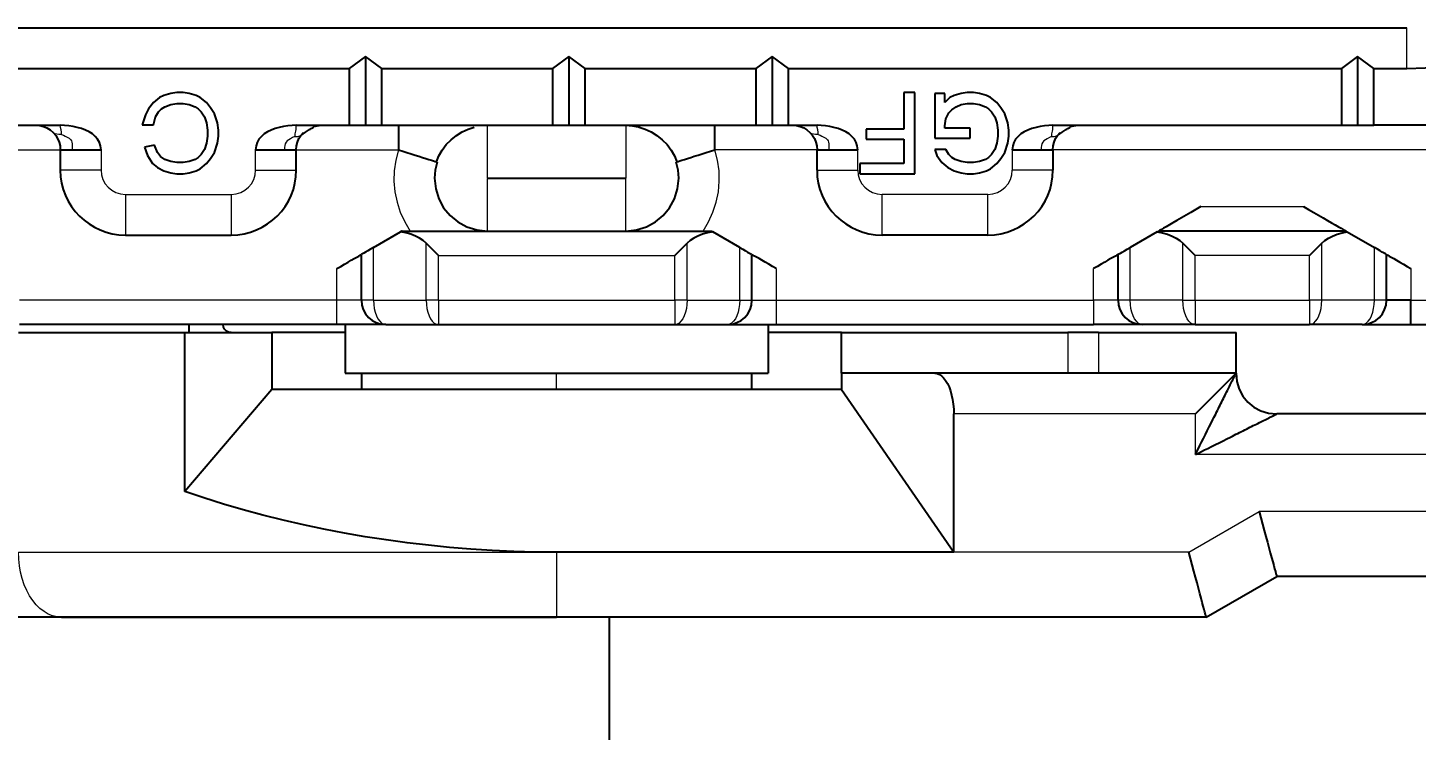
# Model space of a CAD drawing. Header units: millimetres. Extents: x 62 to 1873, y 998 to 1938.
# Drawn here: x 319.69 to 350.41, y 1749.59 to 1765.14 of the extents above; entities that cross this region are included whole.
import ezdxf

# ---------------------------------------------------------------- set-up
doc = ezdxf.new("R2010")
doc.units = ezdxf.units.MM
doc.layers.add('AM_6', color=3, linetype='Continuous', lineweight=25)
doc.styles.get("Standard").update_dxf_attribs({"font": 'arial.ttf'})
doc.dimstyles.new('ISO-25', dxfattribs={"dimtxt": 2.5, "dimasz": 2.5, "dimexe": 1.25, "dimexo": 0.625, "dimtad": 1, "dimtxsty": 'Standard', "dimcen": 2.5, "dimadec": 0, "dimazin": 0, "dimtfac": 1, "dimtmove": 0, "dimatfit": 3, "dimfxl": 1, "dimarcsym": 0})

# ---------------------------------------------------------------- blocks, each defined once
blk = doc.blocks.new('A$C4F331E43')
at = {"layer": 'AM_6', "lineweight": 25}
for points in [[(12.42, 13.05), (50.04, 13.05)], [(27, 12.412), (26.64, 12.15)], [(27.36, 12.15), (27, 12.412)], [(27, 12.412), (27, 10.89)], [(31.5, 12.412), (31.14, 12.15)], [(31.5, 12.412), (31.5, 10.89)], [(31.86, 12.15), (31.5, 12.412)], [(36, 12.412), (35.64, 12.15)], [(36.36, 12.15), (36, 12.412)], [(36, 12.412), (36, 10.89)], [(48.951, 12.412), (48.591, 12.15)], [(48.951, 12.412), (48.951, 10.89)], [(49.311, 12.15), (48.951, 12.412)], [(18.36, 12.15), (26.64, 12.15)], [(26.64, 12.15), (26.64, 10.89)], [(27.36, 12.15), (31.14, 12.15)], [(27.36, 10.89), (27.36, 12.15)], [(31.14, 12.15), (31.14, 10.89)], [(31.86, 12.15), (35.64, 12.15)], [(31.86, 10.89), (31.86, 12.15)], [(35.64, 12.15), (35.64, 10.89)], [(36.36, 10.89), (36.36, 12.15)], [(36.36, 12.15), (48.591, 12.15)], [(48.591, 12.15), (48.591, 10.89)], [(49.311, 10.89), (49.311, 12.15)], [(49.311, 12.15), (50.04, 12.15)], [(50.04, 12.15), (50.446, 12.163), (50.85, 12.202)], [(22.312, 11.393), (22.199, 11.258)], [(22.447, 11.505), (22.312, 11.393)], [(22.537, 11.55), (22.447, 11.505)], [(22.694, 11.595), (22.537, 11.55)], [(22.829, 11.618), (22.694, 11.595)], [(22.694, 11.348), (22.829, 11.37)], [(22.964, 11.618), (22.829, 11.618)], [(22.829, 11.37), (22.964, 11.37)], [(23.099, 11.595), (22.964, 11.618)], [(22.964, 11.37), (23.099, 11.348)], [(23.257, 11.55), (23.099, 11.595)], [(23.347, 11.505), (23.257, 11.55)], [(23.482, 11.393), (23.347, 11.505)], [(23.572, 11.28), (23.482, 11.393)], [(39.155, 11.618), (38.908, 11.618)], [(38.908, 11.618), (38.908, 10.808)], [(39.155, 9.818), (39.155, 11.618)], [(39.819, 11.595), (39.594, 11.595)], [(39.594, 11.595), (39.594, 10.605)], [(39.819, 11.393), (39.819, 11.595)], [(39.931, 11.505), (39.819, 11.393)], [(40.021, 11.55), (39.931, 11.505)], [(40.179, 11.595), (40.021, 11.55)], [(40.314, 11.618), (40.179, 11.595)], [(40.179, 11.348), (40.314, 11.37)], [(40.449, 11.618), (40.314, 11.618)], [(40.314, 11.37), (40.449, 11.37)], [(40.584, 11.595), (40.449, 11.618)], [(40.449, 11.37), (40.584, 11.348)], [(40.741, 11.55), (40.584, 11.595)], [(40.831, 11.505), (40.741, 11.55)], [(40.966, 11.393), (40.831, 11.505)], [(41.056, 11.28), (40.966, 11.393)], [(22.132, 11.123), (22.064, 10.898)], [(22.199, 11.258), (22.132, 11.123)], [(22.312, 10.898), (22.357, 11.078)], [(22.357, 11.078), (22.424, 11.19)], [(22.424, 11.19), (22.492, 11.258)], [(22.492, 11.258), (22.559, 11.303)], [(22.559, 11.303), (22.694, 11.348)], [(23.099, 11.348), (23.234, 11.303)], [(23.234, 11.303), (23.302, 11.258)], [(23.302, 11.258), (23.369, 11.19)], [(23.369, 11.19), (23.437, 11.078)], [(23.437, 11.078), (23.482, 10.943)], [(23.662, 11.145), (23.572, 11.28)], [(23.729, 10.943), (23.662, 11.145)], [(39.841, 11.033), (39.909, 11.168)], [(39.909, 11.168), (39.976, 11.235)], [(39.976, 11.235), (40.066, 11.303)], [(40.066, 11.303), (40.179, 11.348)], [(40.584, 11.348), (40.719, 11.303)], [(40.719, 11.303), (40.786, 11.258)], [(40.786, 11.258), (40.854, 11.19)], [(40.854, 11.19), (40.921, 11.078)], [(40.921, 11.078), (40.966, 10.943)], [(41.146, 11.145), (41.056, 11.28)], [(41.214, 10.943), (41.146, 11.145)], [(18.36, 10.89), (20.25, 10.89)], [(19.71, 10.89), (19.794, 10.883), (19.877, 10.864), (19.955, 10.831), (20.027, 10.787), (20.092, 10.732)], [(21.15, 10.35), (21.141, 10.436), (21.116, 10.513), (21.076, 10.582), (21.023, 10.644), (20.959, 10.698), (20.886, 10.745), (20.804, 10.785), (20.717, 10.818), (20.625, 10.845), (20.531, 10.865), (20.436, 10.879), (20.342, 10.887), (20.25, 10.89)], [(22.064, 10.898), (22.312, 10.898)], [(23.482, 10.943), (23.504, 10.785)], [(23.504, 10.785), (23.504, 10.65)], [(23.752, 10.785), (23.729, 10.943)], [(23.752, 10.65), (23.752, 10.785)], [(25.47, 10.89), (25.378, 10.887), (25.284, 10.879), (25.189, 10.865), (25.095, 10.845), (25.003, 10.818), (24.916, 10.785), (24.834, 10.745), (24.761, 10.698), (24.697, 10.644), (24.644, 10.582), (24.604, 10.513), (24.579, 10.436), (24.57, 10.35)], [(25.47, 10.89), (26.64, 10.89)], [(25.593, 10.676), (25.676, 10.737), (25.762, 10.796), (25.78, 10.807), (25.798, 10.819), (25.812, 10.828), (25.827, 10.836), (25.839, 10.843), (25.849, 10.848), (25.856, 10.851)], [(25.855, 10.867), (26.01, 10.89)], [(26.64, 10.89), (27, 10.89)], [(27, 10.89), (27.36, 10.89)], [(27.36, 10.89), (31.14, 10.89)], [(27.728, 10.89), (27.728, 10.864), (27.728, 10.831), (27.728, 10.787), (27.728, 10.732), (27.728, 10.667), (27.728, 10.595), (27.728, 10.517), (27.728, 10.434), (27.728, 10.35)], [(28.569, 10.081), (28.626, 10.215), (28.697, 10.34), (28.788, 10.462), (28.894, 10.572), (29.012, 10.668), (29.14, 10.748), (29.27, 10.808), (29.405, 10.852)], [(31.14, 10.89), (31.5, 10.89)], [(31.5, 10.89), (31.86, 10.89)], [(31.86, 10.89), (35.64, 10.89)], [(32.76, 10.89), (32.911, 10.88), (33.072, 10.848)], [(33.055, 10.852), (33.19, 10.808), (33.32, 10.748), (33.448, 10.668), (33.566, 10.572), (33.672, 10.462), (33.763, 10.34), (33.835, 10.215), (33.891, 10.081)], [(34.732, 10.35), (34.732, 10.434), (34.732, 10.517), (34.732, 10.595), (34.732, 10.667), (34.732, 10.732), (34.732, 10.787), (34.732, 10.831), (34.732, 10.864), (34.732, 10.883)], [(35.64, 10.89), (36, 10.89)], [(36, 10.89), (36.36, 10.89)], [(36.36, 10.89), (36.99, 10.89)], [(36.45, 10.89), (36.534, 10.883), (36.617, 10.864), (36.695, 10.831), (36.767, 10.787), (36.832, 10.732)], [(37.89, 10.35), (37.881, 10.436), (37.856, 10.513), (37.816, 10.582), (37.763, 10.644), (37.699, 10.698), (37.626, 10.745), (37.544, 10.785), (37.457, 10.818), (37.365, 10.845), (37.271, 10.865), (37.176, 10.879), (37.082, 10.887), (36.99, 10.89)], [(38.908, 10.808), (38.075, 10.808)], [(38.075, 10.808), (38.075, 10.583)], [(39.819, 10.875), (39.841, 11.033)], [(39.819, 10.83), (39.819, 10.875)], [(40.381, 10.83), (39.819, 10.83)], [(40.381, 10.605), (40.381, 10.83)], [(40.966, 10.943), (40.989, 10.785)], [(40.989, 10.785), (40.989, 10.65)], [(41.236, 10.785), (41.214, 10.943)], [(41.236, 10.65), (41.236, 10.785)], [(42.21, 10.89), (42.118, 10.887), (42.024, 10.879), (41.929, 10.865), (41.835, 10.845), (41.743, 10.818), (41.656, 10.785), (41.574, 10.745), (41.501, 10.698), (41.437, 10.644), (41.384, 10.582), (41.344, 10.513), (41.319, 10.436), (41.31, 10.35)], [(42.21, 10.89), (48.591, 10.89)], [(42.333, 10.676), (42.416, 10.737), (42.502, 10.796), (42.52, 10.807), (42.538, 10.819), (42.552, 10.828), (42.567, 10.836), (42.579, 10.843), (42.589, 10.848), (42.596, 10.851)], [(42.595, 10.867), (42.75, 10.89)], [(48.591, 10.89), (48.951, 10.89)], [(48.951, 10.89), (49.311, 10.89)], [(51.03, 10.89), (49.311, 10.89)], [(20.092, 10.732), (20.147, 10.667), (20.191, 10.595), (20.224, 10.517), (20.243, 10.434), (20.25, 10.35)], [(22.334, 10.448), (22.109, 10.403)], [(22.402, 10.29), (22.334, 10.448)], [(23.482, 10.493), (23.437, 10.358)], [(23.504, 10.65), (23.482, 10.493)], [(23.662, 10.29), (23.729, 10.493)], [(23.729, 10.493), (23.752, 10.65)], [(25.47, 10.35), (25.477, 10.434), (25.496, 10.517), (25.529, 10.595), (25.573, 10.667), (25.628, 10.732)], [(36.832, 10.732), (36.887, 10.667), (36.931, 10.595), (36.964, 10.517), (36.983, 10.434), (36.99, 10.35)], [(38.075, 10.583), (38.908, 10.583)], [(38.908, 10.583), (38.908, 10.043)], [(39.594, 10.605), (40.381, 10.605)], [(40.966, 10.493), (40.921, 10.358)], [(40.989, 10.65), (40.966, 10.493)], [(41.146, 10.29), (41.214, 10.493)], [(41.214, 10.493), (41.236, 10.65)], [(42.21, 10.35), (42.217, 10.434), (42.236, 10.517), (42.269, 10.595), (42.313, 10.667), (42.368, 10.732)], [(20.25, 10.35), (20.273, 10.35), (20.3, 10.35), (20.339, 10.35), (20.388, 10.35), (20.446, 10.35), (20.514, 10.35)], [(20.25, 10.35), (20.25, 9.9)], [(20.514, 10.35), (20.589, 10.35), (20.671, 10.35), (20.76, 10.35), (20.853, 10.35), (20.95, 10.35), (21.049, 10.35), (21.15, 10.35)], [(22.109, 10.403), (22.177, 10.223)], [(22.177, 10.223), (22.289, 10.043)], [(22.469, 10.2), (22.402, 10.29)], [(22.559, 10.133), (22.469, 10.2)], [(23.302, 10.178), (23.234, 10.133)], [(23.369, 10.245), (23.302, 10.178)], [(23.437, 10.358), (23.369, 10.245)], [(23.482, 10.043), (23.572, 10.155)], [(23.572, 10.155), (23.662, 10.29)], [(24.57, 10.35), (24.671, 10.35), (24.77, 10.35), (24.867, 10.35), (24.961, 10.35), (25.049, 10.35), (25.131, 10.35), (25.206, 10.35)], [(25.206, 10.35), (25.274, 10.35), (25.332, 10.35), (25.381, 10.35), (25.42, 10.35), (25.447, 10.35), (25.464, 10.35)], [(25.47, 9.9), (25.47, 10.35)], [(27.728, 10.35), (27.824, 10.319), (27.919, 10.289), (28.011, 10.26), (28.1, 10.231), (28.184, 10.204), (28.263, 10.179), (28.334, 10.156), (28.402, 10.135), (28.46, 10.116), (28.508, 10.101), (28.545, 10.089), (28.57, 10.081)], [(33.89, 10.081), (33.915, 10.089), (33.952, 10.101), (34, 10.116), (34.058, 10.135), (34.126, 10.156), (34.197, 10.179), (34.276, 10.204), (34.36, 10.231), (34.449, 10.26), (34.541, 10.289), (34.636, 10.319), (34.732, 10.35)], [(36.99, 10.35), (37.013, 10.35), (37.041, 10.35), (37.079, 10.35), (37.128, 10.35), (37.186, 10.35), (37.254, 10.35)], [(36.99, 9.9), (36.99, 10.35)], [(37.254, 10.35), (37.329, 10.35), (37.411, 10.35), (37.5, 10.35), (37.593, 10.35), (37.69, 10.35), (37.789, 10.35), (37.89, 10.35)], [(39.841, 10.358), (39.594, 10.358)], [(39.594, 10.358), (39.639, 10.223)], [(39.639, 10.223), (39.751, 10.065)], [(39.909, 10.245), (39.841, 10.358)], [(39.976, 10.178), (39.909, 10.245)], [(40.044, 10.133), (39.976, 10.178)], [(40.786, 10.178), (40.719, 10.133)], [(40.854, 10.245), (40.786, 10.178)], [(40.921, 10.358), (40.854, 10.245)], [(40.966, 10.043), (41.056, 10.155)], [(41.056, 10.155), (41.146, 10.29)], [(41.31, 10.35), (41.411, 10.35), (41.51, 10.35), (41.607, 10.35), (41.701, 10.35), (41.789, 10.35), (41.871, 10.35), (41.946, 10.35)], [(41.946, 10.35), (42.014, 10.35), (42.072, 10.35), (42.121, 10.35), (42.16, 10.35), (42.187, 10.35), (42.204, 10.35)], [(42.21, 10.35), (42.21, 9.9)], [(20.25, 9.9), (20.257, 9.753), (20.279, 9.61), (20.315, 9.472), (20.363, 9.339), (20.424, 9.214), (20.496, 9.095), (20.579, 8.984), (20.672, 8.882), (20.774, 8.789), (20.885, 8.706), (21.004, 8.634), (21.13, 8.573), (21.262, 8.525), (21.4, 8.489), (21.543, 8.467), (21.69, 8.46)], [(22.289, 10.043), (22.402, 9.953)], [(22.402, 9.953), (22.537, 9.885)], [(22.537, 9.885), (22.694, 9.84)], [(22.694, 10.088), (22.559, 10.133)], [(22.829, 10.065), (22.694, 10.088)], [(22.694, 9.84), (22.829, 9.818)], [(22.964, 10.065), (22.829, 10.065)], [(23.099, 10.088), (22.964, 10.065)], [(22.964, 9.818), (23.099, 9.84)], [(23.234, 10.133), (23.099, 10.088)], [(23.099, 9.84), (23.257, 9.885)], [(23.257, 9.885), (23.347, 9.93)], [(23.347, 9.93), (23.482, 10.043)], [(24.03, 8.46), (24.177, 8.467), (24.32, 8.489), (24.458, 8.525), (24.591, 8.573), (24.716, 8.634), (24.835, 8.706), (24.946, 8.789), (25.048, 8.882), (25.141, 8.984), (25.224, 9.095), (25.296, 9.214), (25.357, 9.339), (25.405, 9.472), (25.441, 9.61), (25.463, 9.753), (25.47, 9.9)], [(28.586, 10.076), (28.544, 9.9), (28.53, 9.72)], [(33.93, 9.72), (33.916, 9.9), (33.875, 10.076)], [(36.99, 9.9), (36.997, 9.753), (37.019, 9.61), (37.055, 9.472), (37.103, 9.339), (37.164, 9.214), (37.236, 9.095), (37.319, 8.984), (37.412, 8.882), (37.514, 8.789), (37.625, 8.706), (37.744, 8.634), (37.869, 8.573), (38.002, 8.525), (38.14, 8.489), (38.283, 8.467), (38.43, 8.46)], [(38.908, 10.043), (37.94, 10.043)], [(37.94, 10.043), (37.94, 9.818)], [(39.751, 10.065), (39.886, 9.953)], [(39.886, 9.953), (40.021, 9.885)], [(40.021, 9.885), (40.179, 9.84)], [(40.179, 10.088), (40.044, 10.133)], [(40.314, 10.065), (40.179, 10.088)], [(40.179, 9.84), (40.314, 9.818)], [(40.449, 10.065), (40.314, 10.065)], [(40.584, 10.088), (40.449, 10.065)], [(40.449, 9.818), (40.584, 9.84)], [(40.719, 10.133), (40.584, 10.088)], [(40.584, 9.84), (40.741, 9.885)], [(40.741, 9.885), (40.831, 9.93)], [(40.77, 8.46), (40.917, 8.467), (41.06, 8.489), (41.198, 8.525), (41.331, 8.573), (41.456, 8.634), (41.575, 8.706), (41.686, 8.789), (41.788, 8.882), (41.881, 8.984), (41.964, 9.095), (42.036, 9.214), (42.097, 9.339), (42.145, 9.472), (42.181, 9.61), (42.203, 9.753), (42.21, 9.9)], [(40.831, 9.93), (40.966, 10.043)], [(22.829, 9.818), (22.964, 9.818)], [(28.53, 9.72), (28.554, 9.484), (28.622, 9.265), (28.73, 9.066), (28.873, 8.893), (29.046, 8.75), (29.245, 8.642), (29.464, 8.574), (29.7, 8.55)], [(32.76, 8.55), (32.996, 8.574), (33.215, 8.642), (33.414, 8.75), (33.587, 8.893), (33.73, 9.066), (33.838, 9.265), (33.906, 9.484), (33.93, 9.72)], [(37.94, 9.818), (39.155, 9.818)], [(40.314, 9.818), (40.449, 9.818)], [(45.485, 9.09), (45.373, 9.025), (45.261, 8.961), (45.154, 8.899), (45.051, 8.839), (44.954, 8.783), (44.865, 8.732), (44.785, 8.686), (44.716, 8.646), (44.657, 8.612), (44.611, 8.585), (44.577, 8.566), (44.557, 8.554)], [(47.755, 9.09), (47.867, 9.025), (47.979, 8.961), (48.086, 8.899), (48.189, 8.839), (48.286, 8.783), (48.375, 8.732), (48.455, 8.686), (48.524, 8.646), (48.583, 8.612), (48.629, 8.585), (48.663, 8.566), (48.683, 8.554)], [(21.69, 8.46), (24.03, 8.46)], [(27.18, 8.186), (27.778, 8.531)], [(27.81, 8.55), (27.802, 8.545), (27.778, 8.531)], [(28.344, 8.28), (28.276, 8.339), (28.195, 8.392), (28.104, 8.438), (28.002, 8.477), (27.893, 8.509), (27.778, 8.531)], [(27.81, 8.55), (34.65, 8.55)], [(34.682, 8.531), (34.567, 8.509), (34.458, 8.477), (34.356, 8.438), (34.265, 8.392), (34.184, 8.339), (34.116, 8.28)], [(34.65, 8.55), (34.658, 8.545), (34.682, 8.531)], [(35.28, 8.186), (34.682, 8.531)], [(40.77, 8.46), (38.43, 8.46)], [(44.518, 8.531), (43.92, 8.186)], [(44.518, 8.531), (44.542, 8.545), (44.55, 8.55)], [(44.518, 8.531), (44.633, 8.509), (44.742, 8.477), (44.844, 8.438), (44.935, 8.392), (45.016, 8.339), (45.084, 8.28)], [(48.69, 8.55), (44.55, 8.55)], [(48.156, 8.28), (48.224, 8.339), (48.305, 8.392), (48.396, 8.438), (48.498, 8.477), (48.607, 8.509), (48.722, 8.531)], [(48.722, 8.531), (48.698, 8.545), (48.69, 8.55)], [(48.722, 8.531), (49.32, 8.186)], [(26.37, 7.719), (26.454, 7.767), (26.537, 7.815), (26.615, 7.86), (26.687, 7.902), (26.752, 7.939), (26.807, 7.971), (26.851, 7.996), (26.884, 8.015), (26.903, 8.027)], [(26.91, 7.02), (26.91, 8.03)], [(27.18, 8.186), (27.113, 8.148), (27.054, 8.114), (27.004, 8.085), (26.963, 8.061), (26.934, 8.044), (26.916, 8.034)], [(28.614, 8.01), (28.52, 8.104), (28.429, 8.195), (28.344, 8.28)], [(33.846, 8.01), (33.94, 8.104), (34.031, 8.195), (34.116, 8.28)], [(35.28, 8.186), (35.347, 8.148), (35.406, 8.114), (35.456, 8.085), (35.497, 8.061), (35.526, 8.044), (35.544, 8.034)], [(35.55, 7.02), (35.55, 8.03)], [(36.09, 7.719), (36.006, 7.767), (35.923, 7.815), (35.845, 7.86), (35.773, 7.902), (35.708, 7.939), (35.653, 7.971), (35.609, 7.996), (35.576, 8.015), (35.557, 8.027)], [(43.65, 8.03), (43.624, 8.015), (43.591, 7.996), (43.547, 7.971), (43.492, 7.939), (43.427, 7.902), (43.355, 7.86), (43.277, 7.815), (43.194, 7.767), (43.11, 7.719)], [(43.65, 8.03), (43.674, 8.044), (43.704, 8.061), (43.744, 8.085), (43.794, 8.114), (43.853, 8.148), (43.92, 8.186)], [(43.65, 7.02), (43.65, 8.03)], [(45.354, 8.01), (45.26, 8.104), (45.169, 8.195), (45.084, 8.28)], [(47.886, 8.01), (47.98, 8.104), (48.071, 8.195), (48.156, 8.28)], [(49.59, 8.03), (49.566, 8.044), (49.537, 8.061), (49.496, 8.085), (49.446, 8.114), (49.387, 8.148), (49.32, 8.186)], [(49.59, 8.03), (49.616, 8.015), (49.649, 7.996), (49.693, 7.971), (49.748, 7.939), (49.813, 7.902), (49.885, 7.86), (49.963, 7.815), (50.046, 7.767), (50.13, 7.719)], [(49.59, 7.02), (49.59, 8.03)], [(26.91, 7.02), (26.921, 6.911), (26.952, 6.81), (27.002, 6.718), (27.068, 6.638), (27.148, 6.572), (27.24, 6.522), (27.341, 6.491), (27.45, 6.48)], [(35.01, 6.48), (35.119, 6.491), (35.22, 6.522), (35.312, 6.572), (35.392, 6.638), (35.458, 6.718), (35.508, 6.81), (35.539, 6.911), (35.55, 7.02)], [(43.65, 7.02), (43.661, 6.911), (43.692, 6.81), (43.742, 6.718), (43.808, 6.638), (43.888, 6.572), (43.98, 6.522), (44.081, 6.491), (44.19, 6.48)], [(49.05, 6.48), (49.159, 6.491), (49.26, 6.522), (49.352, 6.572), (49.432, 6.638), (49.498, 6.718), (49.548, 6.81), (49.579, 6.911), (49.59, 7.02)], [(50.13, 7.02), (50.046, 7.02), (49.963, 7.02), (49.885, 7.02), (49.813, 7.02), (49.748, 7.02), (49.679, 7.02), (49.629, 7.02), (49.599, 7.02)], [(50.13, 6.48), (50.13, 6.504), (50.13, 6.535), (50.13, 6.581), (50.13, 6.618), (50.13, 6.66), (50.13, 6.706), (50.13, 6.782), (50.13, 6.861), (50.13, 6.942), (50.13, 7.02)], [(26.37, 6.48), (19.35, 6.48)], [(23.095, 6.48), (23.095, 6.424), (23.095, 6.374), (23.095, 6.334), (23.095, 6.309), (23.095, 6.3)], [(24.03, 6.3), (23.974, 6.309), (23.924, 6.334), (23.884, 6.374), (23.859, 6.424), (23.85, 6.48)], [(27.45, 6.48), (27.442, 6.48), (27.419, 6.48), (27.38, 6.48), (27.326, 6.48), (27.259, 6.48), (27.178, 6.48), (27.086, 6.48), (26.984, 6.48), (26.872, 6.48), (26.753, 6.48), (26.628, 6.48), (26.5, 6.48), (26.37, 6.48)], [(26.55, 6.48), (26.55, 5.4)], [(27.45, 6.48), (28.614, 6.48)], [(28.614, 6.48), (33.846, 6.48)], [(33.846, 6.48), (35.01, 6.48)], [(35.01, 6.48), (35.018, 6.48), (35.041, 6.48), (35.08, 6.48), (35.134, 6.48), (35.201, 6.48), (35.282, 6.48), (35.374, 6.48), (35.476, 6.48), (35.588, 6.48), (35.707, 6.48), (35.832, 6.48), (35.96, 6.48), (36.09, 6.48)], [(35.91, 6.48), (35.91, 5.4)], [(36.09, 6.48), (43.11, 6.48)], [(44.19, 6.48), (44.182, 6.48), (44.159, 6.48), (44.12, 6.48), (44.066, 6.48), (43.999, 6.48), (43.918, 6.48), (43.826, 6.48), (43.724, 6.48), (43.612, 6.48), (43.493, 6.48), (43.368, 6.48), (43.24, 6.48), (43.11, 6.48)], [(45.354, 6.48), (44.19, 6.48)], [(45.354, 6.48), (47.886, 6.48)], [(49.05, 6.48), (47.886, 6.48)], [(49.05, 6.48), (49.076, 6.48), (49.108, 6.48), (49.151, 6.48), (49.204, 6.48), (49.267, 6.48), (49.339, 6.48), (49.419, 6.48), (49.506, 6.48), (49.599, 6.48), (49.697, 6.48), (49.801, 6.48), (49.908, 6.48), (50.018, 6.48), (50.13, 6.48)], [(50.13, 6.48), (60.75, 6.48)], [(19.324, 6.3), (19.748, 6.3), (20.183, 6.3), (20.629, 6.3), (21.085, 6.3), (21.55, 6.3), (22.025, 6.3), (22.509, 6.3), (23.001, 6.3)], [(23.001, 2.784), (23.001, 6.3)], [(23.001, 6.3), (24.93, 6.3)], [(26.55, 6.3), (26.35, 6.3), (26.161, 6.3), (25.984, 6.3), (25.82, 6.3), (25.668, 6.3), (25.53, 6.3), (25.406, 6.3), (25.296, 6.3), (25.199, 6.3), (25.117, 6.3), (25.05, 6.3), (24.998, 6.3), (24.96, 6.3), (24.938, 6.3), (24.93, 6.3)], [(24.93, 6.3), (24.93, 5.04)], [(37.53, 6.3), (37.522, 6.3), (37.5, 6.3), (37.462, 6.3), (37.41, 6.3), (37.343, 6.3), (37.261, 6.3), (37.164, 6.3), (37.054, 6.3), (36.93, 6.3), (36.792, 6.3), (36.64, 6.3), (36.476, 6.3), (36.299, 6.3), (36.11, 6.3), (35.91, 6.3)], [(37.53, 5.4), (37.53, 6.3)], [(37.53, 6.3), (42.539, 6.3)], [(43.216, 6.3), (43.125, 6.3), (43.023, 6.3), (42.911, 6.3), (42.791, 6.3), (42.666, 6.3), (42.539, 6.3)], [(43.216, 6.3), (43.543, 6.3), (43.858, 6.3), (44.16, 6.3), (44.449, 6.3), (44.725, 6.3), (44.987, 6.3), (45.236, 6.3), (45.47, 6.3), (45.689, 6.3), (45.894, 6.3), (46.085, 6.3), (46.26, 6.3)], [(46.26, 5.4), (46.26, 6.3)], [(26.55, 5.4), (26.732, 5.4), (26.925, 5.4), (27.129, 5.4), (27.343, 5.4), (27.567, 5.4), (27.8, 5.4), (28.042, 5.4), (28.291, 5.4), (28.548, 5.4), (28.812, 5.4), (29.082, 5.4), (29.358, 5.4), (29.638, 5.4), (29.922, 5.4), (30.209, 5.4), (30.499, 5.4), (30.791, 5.4), (31.083, 5.4), (31.377, 5.4), (31.669, 5.4), (31.961, 5.4), (32.251, 5.4), (32.538, 5.4), (32.822, 5.4), (33.102, 5.4), (33.378, 5.4), (33.648, 5.4), (33.912, 5.4), (34.169, 5.4), (34.418, 5.4), (34.66, 5.4), (34.893, 5.4), (35.117, 5.4), (35.331, 5.4), (35.535, 5.4), (35.728, 5.4), (35.91, 5.4)], [(26.91, 5.4), (26.91, 5.04)], [(35.55, 5.04), (35.55, 5.4)], [(37.53, 5.4), (37.53, 5.04)], [(39.597, 5.4), (37.53, 5.4)], [(39.597, 5.4), (39.648, 5.393), (39.697, 5.374), (39.746, 5.342), (39.792, 5.297), (39.835, 5.241), (39.875, 5.174), (39.911, 5.097), (39.942, 5.011), (39.969, 4.918), (39.989, 4.819), (40.004, 4.715), (40.014, 4.608), (40.017, 4.5)], [(46.26, 5.4), (39.597, 5.4)], [(45.36, 3.6), (45.394, 3.668), (45.428, 3.737), (45.463, 3.805), (45.497, 3.873), (45.539, 3.959), (45.582, 4.044), (45.624, 4.128), (45.666, 4.213), (45.708, 4.296), (45.749, 4.378), (45.769, 4.419), (45.79, 4.459), (45.81, 4.499), (45.83, 4.539), (45.849, 4.579), (45.869, 4.619), (45.889, 4.657), (45.908, 4.696), (45.927, 4.734), (45.946, 4.772), (45.964, 4.809), (45.983, 4.845), (46, 4.881), (46.018, 4.916), (46.035, 4.95), (46.052, 4.984), (46.068, 5.017), (46.084, 5.049), (46.1, 5.08), (46.115, 5.11), (46.131, 5.142), (46.147, 5.174), (46.161, 5.203), (46.176, 5.231), (46.189, 5.257), (46.201, 5.282), (46.212, 5.304), (46.222, 5.324), (46.239, 5.358), (46.251, 5.382), (46.255, 5.39), (46.259, 5.399)], [(45.36, 4.5), (45.454, 4.594), (45.547, 4.687), (45.638, 4.778), (45.726, 4.866), (45.81, 4.95), (45.889, 5.029), (45.962, 5.102), (46.029, 5.169), (46.088, 5.228), (46.139, 5.279), (46.182, 5.322), (46.216, 5.356), (46.24, 5.38), (46.255, 5.395)], [(46.26, 5.4), (46.278, 5.219), (46.331, 5.05), (46.414, 4.897), (46.524, 4.764), (46.657, 4.654), (46.81, 4.571), (46.979, 4.518), (47.16, 4.5)], [(24.93, 5.04), (23.001, 2.784)], [(37.53, 5.04), (24.93, 5.04)], [(37.53, 5.04), (40.017, 1.44)], [(40.017, 1.44), (40.017, 4.5)], [(45.36, 3.6), (45.428, 3.634), (45.497, 3.668), (45.565, 3.703), (45.633, 3.737), (45.719, 3.779), (45.804, 3.822), (45.889, 3.864), (45.973, 3.906), (46.056, 3.948), (46.138, 3.989), (46.179, 4.009), (46.219, 4.03), (46.259, 4.05), (46.299, 4.07), (46.339, 4.089), (46.379, 4.109), (46.417, 4.129), (46.456, 4.148), (46.494, 4.167), (46.532, 4.186), (46.569, 4.204), (46.605, 4.223), (46.641, 4.241), (46.676, 4.258), (46.71, 4.275), (46.744, 4.292), (46.777, 4.308), (46.809, 4.324), (46.84, 4.34), (46.87, 4.355), (46.902, 4.371), (46.934, 4.387), (46.963, 4.401), (46.991, 4.416), (47.017, 4.429), (47.042, 4.441), (47.064, 4.452), (47.084, 4.462), (47.118, 4.479), (47.142, 4.491), (47.15, 4.495), (47.159, 4.499)], [(75.96, 4.5), (75.806, 4.5), (75.653, 4.5), (61.406, 4.5), (47.16, 4.5)], [(31.23, 1.44), (30.755, 1.444), (30.281, 1.457), (29.807, 1.478), (29.334, 1.508), (28.863, 1.546), (28.393, 1.592), (27.925, 1.647), (27.46, 1.71), (26.997, 1.781), (26.537, 1.86), (26.08, 1.948), (25.627, 2.044), (25.178, 2.148), (24.733, 2.259), (24.292, 2.379), (23.857, 2.506), (23.426, 2.642), (23.001, 2.784)], [(46.774, 2.34), (46.812, 2.199), (46.849, 2.059), (46.886, 1.922), (46.922, 1.789), (46.956, 1.661), (46.989, 1.54), (47.019, 1.426), (47.047, 1.322), (47.072, 1.227), (47.095, 1.143), (47.114, 1.07), (47.131, 1.01), (47.143, 0.962), (47.153, 0.928), (47.158, 0.907)], [(40.017, 1.44), (31.23, 1.44)], [(45.601, 0), (45.594, 0.028), (45.585, 0.062), (45.572, 0.11), (45.556, 0.17), (45.536, 0.243), (45.514, 0.327), (45.488, 0.422), (45.46, 0.526), (45.43, 0.64), (45.397, 0.761), (45.363, 0.889), (45.327, 1.022), (45.291, 1.159), (45.253, 1.299), (45.215, 1.44)], [(45.601, 0), (47.16, 0.9)], [(75.96, 0.9), (47.16, 0.9)], [(20.277, 0), (20.061, 0), (19.837, 0), (19.603, 0), (19.361, 0), (19.111, 0), (18.855, 0), (18.593, 0), (18.326, 0), (18.055, 0), (17.78, 0), (17.502, 0), (17.223, 0), (16.943, 0)], [(20.277, 0), (20.656, 0), (21.044, 0), (21.442, 0), (21.848, 0), (22.264, 0), (22.687, 0), (23.118, 0), (23.556, 0), (24.002, 0), (24.453, 0), (24.911, 0), (25.375, 0), (25.844, 0), (26.318, 0), (26.797, 0), (27.279, 0), (27.765, 0), (28.254, 0), (28.746, 0), (29.24, 0), (29.736, 0), (30.233, 0), (30.731, 0), (31.23, 0)], [(45.601, 0), (31.23, 0)]]:
    blk.add_lwpolyline(points, dxfattribs=at)
at = {"layer": 'AM_6', "lineweight": 9}
for points in [[(50.04, 12.15), (50.04, 13.05)], [(20.279, 10.687), (20.274, 10.739), (20.265, 10.79), (20.255, 10.839), (20.25, 10.89)], [(25.441, 10.64), (25.443, 10.668), (25.447, 10.698), (25.452, 10.73), (25.458, 10.764), (25.464, 10.801), (25.468, 10.842), (25.47, 10.89)], [(29.7, 9.728), (29.7, 9.868), (29.7, 10.006), (29.7, 10.14), (29.7, 10.268), (29.7, 10.388), (29.7, 10.499), (29.7, 10.598), (29.7, 10.684), (29.7, 10.757), (29.7, 10.814), (29.7, 10.856), (29.7, 10.882), (29.7, 10.89)], [(32.76, 10.89), (32.76, 10.882), (32.76, 10.856), (32.76, 10.814), (32.76, 10.757), (32.76, 10.684), (32.76, 10.598), (32.76, 10.499), (32.76, 10.388), (32.76, 10.268), (32.76, 10.14), (32.76, 10.006), (32.76, 9.868), (32.76, 9.728)], [(37.019, 10.687), (37.014, 10.739), (37.005, 10.79), (36.995, 10.839), (36.99, 10.89)], [(42.181, 10.64), (42.183, 10.668), (42.187, 10.698), (42.192, 10.73), (42.198, 10.764), (42.204, 10.801), (42.208, 10.842), (42.21, 10.89)], [(20.279, 10.687), (20.219, 10.689), (20.17, 10.693), (20.134, 10.701), (20.109, 10.71), (20.096, 10.721), (20.092, 10.729)], [(20.279, 10.687), (20.318, 10.669), (20.354, 10.652), (20.387, 10.636), (20.416, 10.62), (20.442, 10.605), (20.463, 10.589), (20.48, 10.571), (20.494, 10.549), (20.503, 10.519), (20.509, 10.478), (20.512, 10.424), (20.514, 10.35)], [(25.441, 10.64), (25.39, 10.617), (25.344, 10.594), (25.304, 10.57), (25.271, 10.544), (25.245, 10.515), (25.226, 10.483), (25.215, 10.445), (25.208, 10.402), (25.206, 10.35)], [(25.441, 10.64), (25.473, 10.642), (25.502, 10.645), (25.528, 10.65), (25.551, 10.656), (25.571, 10.664), (25.588, 10.673), (25.601, 10.682)], [(37.019, 10.687), (36.959, 10.689), (36.91, 10.693), (36.874, 10.701), (36.849, 10.71), (36.836, 10.721), (36.832, 10.729)], [(37.019, 10.687), (37.058, 10.669), (37.094, 10.652), (37.127, 10.636), (37.156, 10.62), (37.182, 10.605), (37.203, 10.589), (37.22, 10.571), (37.234, 10.549), (37.243, 10.519), (37.249, 10.478), (37.252, 10.424), (37.254, 10.35)], [(42.181, 10.64), (42.13, 10.617), (42.084, 10.594), (42.044, 10.57), (42.011, 10.544), (41.985, 10.515), (41.966, 10.483), (41.955, 10.445), (41.948, 10.402), (41.946, 10.35)], [(42.181, 10.64), (42.213, 10.642), (42.242, 10.645), (42.268, 10.65), (42.291, 10.656), (42.311, 10.664), (42.328, 10.673), (42.341, 10.682)], [(11.43, 10.35), (20.25, 10.35)], [(21.15, 10.35), (21.15, 9.9)], [(24.57, 9.9), (24.57, 10.35)], [(25.47, 10.35), (27.728, 10.35)], [(27.728, 10.35), (27.669, 10.12), (27.637, 9.886), (27.631, 9.652), (27.652, 9.419), (27.699, 9.191), (27.771, 8.968), (27.869, 8.754), (27.992, 8.55)], [(34.468, 8.55), (34.591, 8.754), (34.689, 8.968), (34.761, 9.191), (34.808, 9.419), (34.829, 9.652), (34.823, 9.886), (34.791, 10.12), (34.732, 10.35)], [(36.99, 10.35), (34.732, 10.35)], [(37.89, 9.9), (37.89, 10.35)], [(41.31, 10.35), (41.31, 9.9)], [(51.03, 10.35), (42.21, 10.35)], [(21.15, 9.9), (21.033, 9.9), (20.917, 9.9), (20.806, 9.9), (20.7, 9.9), (20.602, 9.9), (20.514, 9.9), (20.436, 9.9), (20.371, 9.9), (20.319, 9.9), (20.281, 9.9), (20.258, 9.9), (20.25, 9.9)], [(21.15, 9.9), (21.161, 9.791), (21.192, 9.69), (21.242, 9.598), (21.308, 9.518), (21.388, 9.452), (21.48, 9.402), (21.581, 9.371), (21.69, 9.36)], [(24.03, 9.36), (24.139, 9.371), (24.24, 9.402), (24.332, 9.452), (24.412, 9.518), (24.478, 9.598), (24.528, 9.69), (24.559, 9.791), (24.57, 9.9)], [(24.57, 9.9), (24.687, 9.9), (24.803, 9.9), (24.914, 9.9), (25.02, 9.9), (25.118, 9.9), (25.206, 9.9), (25.284, 9.9), (25.349, 9.9), (25.402, 9.9), (25.439, 9.9), (25.462, 9.9), (25.47, 9.9)], [(36.99, 9.9), (36.998, 9.9), (37.021, 9.9), (37.059, 9.9), (37.111, 9.9), (37.176, 9.9), (37.254, 9.9), (37.342, 9.9), (37.44, 9.9), (37.546, 9.9), (37.657, 9.9), (37.773, 9.9), (37.89, 9.9)], [(37.89, 9.9), (37.901, 9.791), (37.932, 9.69), (37.982, 9.598), (38.048, 9.518), (38.128, 9.452), (38.22, 9.402), (38.321, 9.371), (38.43, 9.36)], [(40.77, 9.36), (40.879, 9.371), (40.98, 9.402), (41.072, 9.452), (41.152, 9.518), (41.218, 9.598), (41.268, 9.69), (41.299, 9.791), (41.31, 9.9)], [(42.21, 9.9), (42.202, 9.9), (42.179, 9.9), (42.142, 9.9), (42.089, 9.9), (42.024, 9.9), (41.946, 9.9), (41.858, 9.9), (41.76, 9.9), (41.654, 9.9), (41.543, 9.9), (41.427, 9.9), (41.31, 9.9)], [(29.7, 9.728), (29.692, 9.72), (29.7, 9.712)], [(29.7, 9.728), (32.76, 9.728)], [(29.7, 8.55), (29.7, 8.558), (29.7, 8.584), (29.7, 8.626), (29.7, 8.683), (29.7, 8.756), (29.7, 8.842), (29.7, 8.941), (29.7, 9.052), (29.7, 9.172), (29.7, 9.3), (29.7, 9.434), (29.7, 9.572), (29.7, 9.712)], [(29.7, 9.712), (32.76, 9.712)], [(32.76, 9.712), (32.768, 9.72), (32.76, 9.728)], [(32.76, 8.55), (32.76, 8.558), (32.76, 8.584), (32.76, 8.626), (32.76, 8.683), (32.76, 8.756), (32.76, 8.842), (32.76, 8.941), (32.76, 9.052), (32.76, 9.172), (32.76, 9.3), (32.76, 9.434), (32.76, 9.572), (32.76, 9.712)], [(21.69, 9.36), (21.69, 9.243), (21.69, 9.127), (21.69, 9.016), (21.69, 8.91), (21.69, 8.812), (21.69, 8.724), (21.69, 8.646), (21.69, 8.581), (21.69, 8.529), (21.69, 8.491), (21.69, 8.468), (21.69, 8.46)], [(21.69, 9.36), (24.03, 9.36)], [(24.03, 9.36), (24.03, 9.243), (24.03, 9.127), (24.03, 9.016), (24.03, 8.91), (24.03, 8.812), (24.03, 8.724), (24.03, 8.646), (24.03, 8.581), (24.03, 8.529), (24.03, 8.491), (24.03, 8.468), (24.03, 8.46)], [(38.43, 8.46), (38.43, 8.468), (38.43, 8.491), (38.43, 8.529), (38.43, 8.581), (38.43, 8.646), (38.43, 8.724), (38.43, 8.812), (38.43, 8.91), (38.43, 9.016), (38.43, 9.127), (38.43, 9.243), (38.43, 9.36)], [(40.77, 9.36), (38.43, 9.36)], [(40.77, 8.46), (40.77, 8.468), (40.77, 8.491), (40.77, 8.529), (40.77, 8.581), (40.77, 8.646), (40.77, 8.724), (40.77, 8.812), (40.77, 8.91), (40.77, 9.016), (40.77, 9.127), (40.77, 9.243), (40.77, 9.36)], [(45.485, 9.09), (47.755, 9.09)], [(27.18, 7.02), (27.18, 8.186)], [(28.344, 7.02), (28.344, 8.28)], [(28.614, 8.01), (33.846, 8.01)], [(28.614, 7.02), (28.614, 8.01)], [(33.846, 7.02), (33.846, 8.01)], [(34.116, 7.02), (34.116, 8.28)], [(35.28, 7.02), (35.28, 8.186)], [(43.92, 7.02), (43.92, 8.186)], [(45.084, 7.02), (45.084, 8.28)], [(45.354, 7.02), (45.354, 8.01)], [(47.886, 8.01), (45.354, 8.01)], [(47.886, 7.02), (47.886, 8.01)], [(48.156, 7.02), (48.156, 8.28)], [(49.32, 7.02), (49.32, 8.186)], [(26.37, 7.02), (26.37, 7.719)], [(36.09, 7.719), (36.09, 7.02)], [(43.11, 7.02), (43.11, 7.719)], [(50.13, 7.719), (50.13, 7.02)], [(26.37, 7.02), (19.35, 7.02)], [(26.91, 7.02), (26.902, 7.02), (26.877, 7.02), (26.838, 7.02), (26.784, 7.02), (26.717, 7.02), (26.64, 7.02), (26.555, 7.02), (26.464, 7.02), (26.37, 7.02)], [(26.37, 6.48), (26.37, 6.488), (26.37, 6.513), (26.37, 6.552), (26.37, 6.606), (26.37, 6.673), (26.37, 6.75), (26.37, 6.835), (26.37, 6.926), (26.37, 7.02)], [(27.18, 7.02), (27.103, 7.02), (27.036, 7.02), (26.982, 7.02), (26.943, 7.02), (26.918, 7.02), (26.91, 7.02)], [(27.18, 7.02), (27.184, 6.926), (27.196, 6.835), (27.216, 6.75), (27.243, 6.673), (27.276, 6.606), (27.315, 6.552), (27.358, 6.513), (27.403, 6.488), (27.45, 6.48)], [(27.18, 7.02), (28.344, 7.02)], [(28.344, 7.02), (28.348, 6.926), (28.36, 6.835), (28.38, 6.75), (28.407, 6.673), (28.44, 6.606), (28.479, 6.552), (28.521, 6.513), (28.567, 6.488), (28.614, 6.48)], [(28.614, 7.02), (28.52, 7.02), (28.429, 7.02), (28.344, 7.02)], [(28.614, 7.02), (28.614, 6.926), (28.614, 6.835), (28.614, 6.75), (28.614, 6.673), (28.614, 6.606), (28.614, 6.552), (28.614, 6.513), (28.614, 6.488), (28.614, 6.48)], [(28.614, 7.02), (33.846, 7.02)], [(34.116, 7.02), (34.031, 7.02), (33.94, 7.02), (33.846, 7.02)], [(34.116, 7.02), (34.112, 6.926), (34.1, 6.835), (34.08, 6.75), (34.053, 6.673), (34.02, 6.606), (33.981, 6.552), (33.939, 6.513), (33.893, 6.488), (33.846, 6.48)], [(33.846, 7.02), (33.846, 6.926), (33.846, 6.835), (33.846, 6.75), (33.846, 6.673), (33.846, 6.606), (33.846, 6.552), (33.846, 6.513), (33.846, 6.488), (33.846, 6.48)], [(34.116, 7.02), (35.28, 7.02)], [(35.28, 7.02), (35.276, 6.926), (35.264, 6.835), (35.244, 6.75), (35.217, 6.673), (35.184, 6.606), (35.145, 6.552), (35.102, 6.513), (35.057, 6.488), (35.01, 6.48)], [(35.28, 7.02), (35.357, 7.02), (35.424, 7.02), (35.478, 7.02), (35.517, 7.02), (35.542, 7.02), (35.55, 7.02)], [(35.55, 7.02), (35.558, 7.02), (35.583, 7.02), (35.622, 7.02), (35.676, 7.02), (35.743, 7.02), (35.82, 7.02), (35.905, 7.02), (35.996, 7.02), (36.09, 7.02)], [(36.09, 7.02), (36.09, 6.926), (36.09, 6.835), (36.09, 6.75), (36.09, 6.673), (36.09, 6.606), (36.09, 6.552), (36.09, 6.513), (36.09, 6.488), (36.09, 6.48)], [(36.09, 7.02), (43.11, 7.02)], [(43.11, 7.02), (43.11, 6.926), (43.11, 6.835), (43.11, 6.75), (43.11, 6.673), (43.11, 6.606), (43.11, 6.552), (43.11, 6.513), (43.11, 6.488), (43.11, 6.48)], [(43.65, 7.02), (43.642, 7.02), (43.617, 7.02), (43.578, 7.02), (43.524, 7.02), (43.457, 7.02), (43.38, 7.02), (43.295, 7.02), (43.204, 7.02), (43.11, 7.02)], [(43.92, 7.02), (43.843, 7.02), (43.776, 7.02), (43.722, 7.02), (43.683, 7.02), (43.658, 7.02), (43.65, 7.02)], [(44.19, 6.48), (44.143, 6.488), (44.098, 6.513), (44.055, 6.552), (44.016, 6.606), (43.983, 6.673), (43.956, 6.75), (43.936, 6.835), (43.924, 6.926), (43.92, 7.02)], [(45.084, 7.02), (43.92, 7.02)], [(45.084, 7.02), (45.169, 7.02), (45.26, 7.02), (45.354, 7.02)], [(45.354, 6.48), (45.307, 6.488), (45.261, 6.513), (45.219, 6.552), (45.18, 6.606), (45.147, 6.673), (45.12, 6.75), (45.1, 6.835), (45.088, 6.926), (45.084, 7.02)], [(45.354, 7.02), (45.354, 6.926), (45.354, 6.835), (45.354, 6.75), (45.354, 6.673), (45.354, 6.606), (45.354, 6.552), (45.354, 6.513), (45.354, 6.488), (45.354, 6.48)], [(45.354, 7.02), (47.886, 7.02)], [(47.886, 7.02), (47.886, 6.926), (47.886, 6.835), (47.886, 6.75), (47.886, 6.673), (47.886, 6.606), (47.886, 6.552), (47.886, 6.513), (47.886, 6.488), (47.886, 6.48)], [(48.156, 7.02), (48.071, 7.02), (47.98, 7.02), (47.886, 7.02)], [(47.886, 6.48), (47.933, 6.488), (47.979, 6.513), (48.021, 6.552), (48.06, 6.606), (48.093, 6.673), (48.12, 6.75), (48.14, 6.835), (48.152, 6.926), (48.156, 7.02)], [(49.32, 7.02), (48.156, 7.02)], [(49.05, 6.48), (49.097, 6.488), (49.142, 6.513), (49.185, 6.552), (49.224, 6.606), (49.257, 6.673), (49.284, 6.75), (49.304, 6.835), (49.316, 6.926), (49.32, 7.02)], [(49.59, 7.02), (49.582, 7.02), (49.557, 7.02), (49.518, 7.02), (49.464, 7.02), (49.397, 7.02), (49.32, 7.02)], [(50.13, 7.02), (60.75, 7.02)], [(42.539, 6.3), (42.539, 5.4)], [(43.216, 6.3), (43.216, 5.4)], [(31.23, 5.04), (31.23, 5.4)], [(45.36, 4.5), (40.017, 4.5)], [(45.36, 3.6), (45.36, 4.5)], [(75.96, 3.6), (45.36, 3.6)], [(45.215, 1.44), (46.774, 2.34)], [(75.96, 2.34), (46.774, 2.34)], [(19.324, 1.44), (19.719, 1.44), (20.124, 1.44), (20.538, 1.44), (20.961, 1.44), (21.393, 1.44), (21.833, 1.44), (22.28, 1.44), (22.736, 1.44), (23.198, 1.44), (23.667, 1.44), (24.142, 1.44), (24.623, 1.44), (25.11, 1.44), (25.602, 1.44), (26.099, 1.44), (26.599, 1.44), (27.104, 1.44), (27.612, 1.44), (28.123, 1.44), (28.637, 1.44), (29.153, 1.44), (29.671, 1.44), (30.19, 1.44), (30.71, 1.44), (31.23, 1.44)], [(20.277, 0), (20.177, 0.008), (20.079, 0.031), (19.982, 0.07), (19.889, 0.124), (19.8, 0.193), (19.717, 0.275), (19.639, 0.37), (19.569, 0.476), (19.506, 0.594), (19.452, 0.72), (19.406, 0.854), (19.371, 0.995), (19.345, 1.141), (19.329, 1.289), (19.324, 1.44)], [(31.23, 1.44), (31.23, 1.289), (31.23, 1.141), (31.23, 0.995), (31.23, 0.854), (31.23, 0.72), (31.23, 0.594), (31.23, 0.476), (31.23, 0.37), (31.23, 0.275), (31.23, 0.193), (31.23, 0.124), (31.23, 0.07), (31.23, 0.031), (31.23, 0.008), (31.23, 0)], [(45.215, 1.44), (40.017, 1.44)]]:
    blk.add_lwpolyline(points, dxfattribs=at)
blk = doc.blocks.new('*D46')
at = {"color": 0, "lineweight": -2, "transparency": 16777216}
for p, q in [((331.94, 1752.089), (239.915, 1752.089)), ((241.165, 1749.589), (241.165, 1699.832)), ((248.571, 1697.332), (239.915, 1697.332))]:
    blk.add_line(p, q, dxfattribs=at)
at = {"color": 0, "transparency": 16777216}
for points in [[(240.748, 1749.589), (241.581, 1749.589), (241.165, 1752.089)], [(240.748, 1699.832), (241.581, 1699.832), (241.165, 1697.332)]]:
    blk.add_solid(points, dxfattribs=at)
at = {"layer": 'Defpoints', "color": 0, "transparency": 16777216}
for p in [(332.565, 1752.089), (241.165, 1697.332), (249.196, 1697.332)]:
    blk.add_point(p, dxfattribs=at)
at = {"color": 3, "transparency": 16777216, "insert": (239.263, 1724.711), "char_height": 2.5, "attachment_point": 5, "rotation": 90}
blk.add_mtext('150', dxfattribs=at)

msp = doc.modelspace()

# ---------------------------------------------------------------- linework, layer by layer
msp.add_line((332.565, 1539.397), (332.565, 1752.089))

# ---------------------------------------------------------------- block references
msp.add_blockref('A$C4F331E43', (300.162, 1752.089))

# ---------------------------------------------------------------- dimensions: what is measured, and where the dimension line sits
at = {"color": 1}
dim = msp.add_linear_dim(base=(241.165, 1697.332), p1=(332.565, 1752.089), p2=(249.196, 1697.332), angle=90, text='150', dimstyle='ISO-25', override={"dimclrt": 3}, dxfattribs=at)
dim.commit()
dim.dimension.update_dxf_attribs({"geometry": '*D46', "text_midpoint": (239.263, 1724.711)})

doc.saveas('drawing.dxf')
